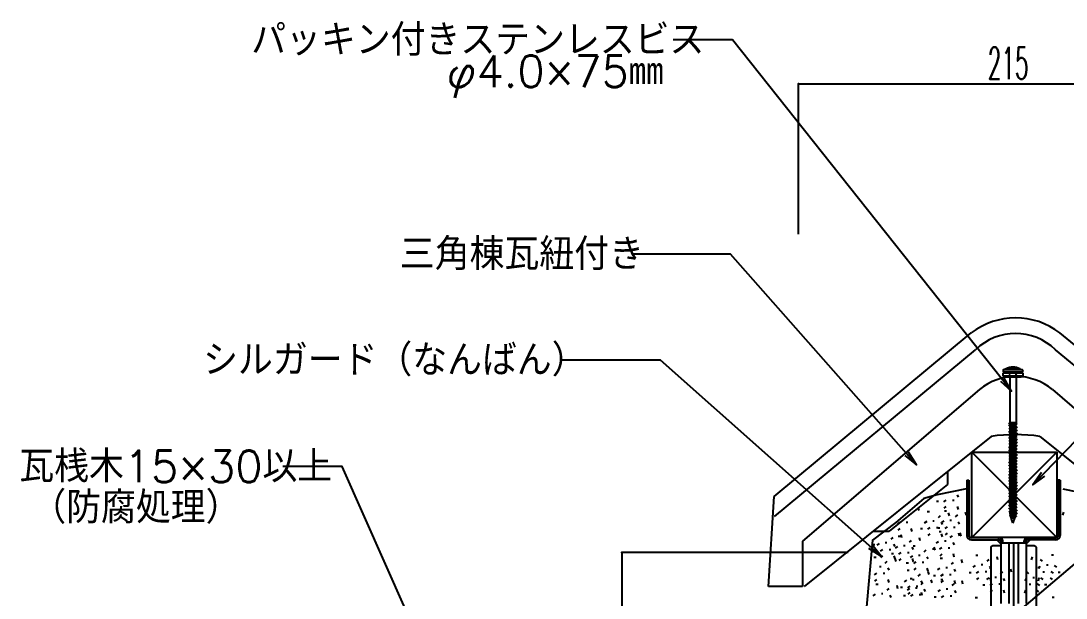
# Model space of a CAD drawing. Extents: x -1727 to 4652, y -2364 to 3340.
# Drawn here: x 1748 to 2275, y 545 to 836 of the extents above; entities that cross this region are included whole.
import ezdxf

# ---------------------------------------------------------------- set-up
doc = ezdxf.new("R2010")
doc.units = 0
doc.header["$LTSCALE"] = 5
doc.linetypes.add('DASHED', pattern=[7, 6, -1])
for name, color, linetype in [('0-1', 7, 'CONTINUOUS'), ('0-2', 7, 'CONTINUOUS'), ('0-3', 7, 'CONTINUOUS')]:
    doc.layers.add(name, color=color, linetype=linetype)
doc.styles.get("Standard").update_dxf_attribs({"font": 'txt.shx', "bigfont": 'extfont.shx'})

msp = doc.modelspace()

# ---------------------------------------------------------------- linework, layer by layer
at = {"layer": '0-1', "color": 4, "linetype": 'CONTINUOUS'}
for p, q in [((2245.0837, 660.2663), (2243.9117, 659.8359)), ((2253.0839, 659.8675), (2244.0839, 659.8659)), ((2252.0836, 660.2675), (2245.0837, 660.2663)), ((2252.0836, 660.2675), (2253.2558, 659.8375)), ((2243.5839, 659.366), (2243.5839, 659.1659)), ((2244.6589, 658.666), (2243.6591, 658.166)), ((2253.509, 658.1678), (2243.6591, 658.166)), ((2243.6593, 656.666), (2243.6591, 658.166)), ((2253.5092, 656.6678), (2243.6593, 656.666)), ((2243.6593, 656.666), (2244.6593, 656.1661)), ((2253.0841, 658.6675), (2244.0841, 658.6659)), ((2252.5094, 656.1675), (2244.6593, 656.1661)), ((2246.732, 657.9764), (2246.4331, 658.6663)), ((2246.9841, 657.3965), (2246.8593, 657.6866)), ((2246.9842, 656.9864), (2246.9841, 657.3965)), ((2246.9843, 656.1665), (2246.9842, 656.8265)), ((2246.9843, 656.1665), (2246.9884, 633.1664)), ((2250.1842, 657.3971), (2250.3542, 657.7871)), ((2250.1843, 657.1571), (2250.1842, 657.3971)), ((2250.1844, 656.1671), (2250.1843, 656.8472)), ((2250.1844, 656.1671), (2250.1886, 632.717)), ((2250.449, 658.007), (2250.7351, 658.6671)), ((2252.509, 658.6674), (2253.509, 658.1678)), ((2253.5092, 656.6678), (2252.5094, 656.1675)), ((2253.509, 658.1678), (2253.5092, 656.6678)), ((2253.5838, 659.3678), (2253.5838, 659.1677)), ((2246.6386, 632.8364), (2247.0535, 633.0866)), ((2246.6387, 632.7464), (2246.6386, 632.8364)), ((2246.6387, 632.7464), (2247.6565, 632.9967)), ((2247.1265, 632.4566), (2246.6387, 632.7464)), ((2246.6389, 631.5266), (2250.5387, 632.3072)), ((2246.6389, 631.6265), (2247.1266, 631.9064)), ((2246.6389, 631.5266), (2246.6389, 631.6265)), ((2246.6389, 631.5266), (2247.1267, 631.2464)), ((2246.6391, 630.0764), (2247.1269, 630.3566)), ((2246.6392, 629.9765), (2246.6391, 630.0764)), ((2246.6392, 629.9765), (2250.539, 630.7571)), ((2246.6392, 629.9765), (2247.127, 629.6966)), ((2246.6394, 628.4264), (2250.5393, 629.207)), ((2246.6394, 628.5266), (2247.1272, 628.8065)), ((2246.6394, 628.4264), (2246.6394, 628.5266)), ((2246.6394, 628.4264), (2247.1273, 628.1465)), ((2246.9884, 633.1664), (2247.0535, 633.0866)), ((2247.4216, 632.9967), (2247.0535, 633.0866)), ((2247.1265, 632.4566), (2248.1464, 632.9968)), ((2247.1266, 631.9064), (2247.1265, 632.7965)), ((2250.0515, 632.687), (2247.1266, 631.9064)), ((2247.1267, 631.2464), (2250.0516, 632.027)), ((2247.1269, 630.3566), (2247.1267, 631.2464)), ((2250.0517, 631.1372), (2247.1269, 630.3566)), ((2247.127, 629.6966), (2250.0519, 630.4772)), ((2247.1272, 628.8065), (2247.127, 629.6966)), ((2250.052, 629.5871), (2247.1272, 628.8065)), ((2247.1273, 628.1465), (2250.0521, 628.9271)), ((2247.1274, 627.2564), (2247.1273, 628.1465)), ((2250.0523, 628.037), (2247.1274, 627.2564)), ((2250.1885, 632.9972), (2247.4216, 632.9967)), ((2250.0515, 632.687), (2250.5387, 632.4071)), ((2250.5387, 632.3072), (2250.0516, 632.027)), ((2250.0517, 631.1372), (2250.0516, 632.027)), ((2250.0517, 631.1372), (2250.539, 630.857)), ((2250.539, 630.7571), (2250.0519, 630.4772)), ((2250.052, 629.5871), (2250.0519, 630.4772)), ((2250.052, 629.5871), (2250.5393, 629.3072)), ((2250.5393, 629.207), (2250.0521, 628.9271)), ((2250.0523, 628.037), (2250.0521, 628.9271)), ((2250.0523, 628.037), (2250.5395, 627.7571)), ((2250.5387, 632.4071), (2250.5387, 632.3072)), ((2250.539, 630.857), (2250.539, 630.7571)), ((2250.5393, 629.3072), (2250.5393, 629.207)), ((2246.6397, 626.8766), (2250.5396, 627.6572)), ((2246.6397, 626.9765), (2247.1274, 627.2564)), ((2246.6397, 626.8766), (2246.6397, 626.9765)), ((2246.6397, 626.8766), (2247.1276, 626.5964)), ((2246.64, 625.3265), (2250.5398, 626.1071)), ((2246.64, 625.4264), (2247.1277, 625.7066)), ((2246.64, 625.3265), (2246.64, 625.4264)), ((2246.64, 625.3265), (2247.1278, 625.0466)), ((2246.6402, 623.7764), (2250.5401, 624.557)), ((2246.6402, 623.8766), (2247.128, 624.1565)), ((2246.6402, 623.7764), (2246.6402, 623.8766)), ((2246.6402, 623.7764), (2247.1281, 623.4965)), ((2246.6405, 622.2266), (2250.5404, 623.0072)), ((2247.1276, 626.5964), (2250.0524, 627.377)), ((2247.1277, 625.7066), (2247.1276, 626.5964)), ((2250.0526, 626.4872), (2247.1277, 625.7066)), ((2247.1278, 625.0466), (2250.0527, 625.8272)), ((2247.128, 624.1565), (2247.1278, 625.0466)), ((2250.0528, 624.9371), (2247.128, 624.1565)), ((2247.1281, 623.4965), (2250.053, 624.2771)), ((2247.1283, 622.6064), (2247.1281, 623.4965)), ((2250.0531, 623.387), (2247.1283, 622.6064)), ((2250.5396, 627.6572), (2250.0524, 627.377)), ((2250.0526, 626.4872), (2250.0524, 627.377)), ((2250.0526, 626.4872), (2250.5398, 626.207)), ((2250.5398, 626.1071), (2250.0527, 625.8272)), ((2250.0528, 624.9371), (2250.0527, 625.8272)), ((2250.0528, 624.9371), (2250.5401, 624.6572)), ((2250.5401, 624.557), (2250.053, 624.2771)), ((2250.0531, 623.387), (2250.053, 624.2771)), ((2250.0531, 623.387), (2250.5404, 623.0972)), ((2250.5404, 623.0072), (2250.0532, 622.727)), ((2250.5395, 627.7571), (2250.5396, 627.6572)), ((2250.5398, 626.207), (2250.5398, 626.1071)), ((2250.5401, 624.6572), (2250.5401, 624.557)), ((2250.5404, 623.0972), (2250.5404, 623.0072)), ((2246.6405, 622.3265), (2247.1283, 622.6064)), ((2246.6405, 622.2266), (2246.6405, 622.3265)), ((2246.6405, 622.2266), (2247.1284, 621.9464)), ((2246.6408, 620.6765), (2250.5407, 621.4571)), ((2246.6408, 620.7764), (2247.1285, 621.0566)), ((2246.6408, 620.6765), (2246.6408, 620.7764)), ((2246.6408, 620.6765), (2247.1286, 620.3966)), ((2246.6411, 619.1264), (2250.5409, 619.907)), ((2246.6411, 619.2266), (2247.1288, 619.5065)), ((2246.6411, 619.1264), (2246.6411, 619.2266)), ((2246.6411, 619.1264), (2247.1289, 618.8465)), ((2246.6413, 617.5766), (2250.5412, 618.3572)), ((2246.6413, 617.6765), (2247.1291, 617.9564)), ((2246.6413, 617.5766), (2246.6413, 617.6765)), ((2246.6413, 617.5766), (2247.1292, 617.2964)), ((2247.1284, 621.9464), (2250.0532, 622.727)), ((2247.1285, 621.0566), (2247.1284, 621.9464)), ((2250.0534, 621.8372), (2247.1285, 621.0566)), ((2247.1286, 620.3966), (2250.0535, 621.1772)), ((2247.1288, 619.5065), (2247.1286, 620.3966)), ((2250.0537, 620.2871), (2247.1288, 619.5065)), ((2247.1289, 618.8465), (2250.0538, 619.6271)), ((2247.1291, 617.9564), (2247.1289, 618.8465)), ((2250.0539, 618.737), (2247.1291, 617.9564)), ((2247.1292, 617.2964), (2250.0541, 618.077)), ((2250.0534, 621.8372), (2250.0532, 622.727)), ((2250.0534, 621.8372), (2250.5406, 621.5471)), ((2250.5407, 621.4571), (2250.0535, 621.1772)), ((2250.0537, 620.2871), (2250.0535, 621.1772)), ((2250.0537, 620.2871), (2250.5409, 619.997)), ((2250.5409, 619.907), (2250.0538, 619.6271)), ((2250.0539, 618.737), (2250.0538, 619.6271)), ((2250.0539, 618.737), (2250.5412, 618.4472)), ((2250.5412, 618.3572), (2250.0541, 618.077)), ((2250.0542, 617.1872), (2250.0541, 618.077)), ((2250.5406, 621.5471), (2250.5407, 621.4571)), ((2250.5409, 619.997), (2250.5409, 619.907)), ((2250.5412, 618.4472), (2250.5412, 618.3572)), ((2246.6416, 616.0265), (2250.5415, 616.8071)), ((2246.6416, 616.1264), (2247.1293, 616.4066)), ((2246.6416, 616.0265), (2246.6416, 616.1264)), ((2246.6416, 616.0265), (2247.1295, 615.7466)), ((2246.6419, 614.4764), (2250.5418, 615.257)), ((2246.6419, 614.5766), (2247.1296, 614.8565)), ((2246.6419, 614.4764), (2246.6419, 614.5766)), ((2246.6419, 614.4764), (2247.1297, 614.1965)), ((2246.6421, 613.0265), (2247.1299, 613.3064)), ((2246.6422, 612.9266), (2246.6421, 613.0265)), ((2246.6422, 612.9266), (2250.542, 613.7072)), ((2246.6422, 612.9266), (2247.13, 612.6464)), ((2247.1293, 616.4066), (2247.1292, 617.2964)), ((2250.0542, 617.1872), (2247.1293, 616.4066)), ((2247.1295, 615.7466), (2250.0543, 616.5272)), ((2247.1296, 614.8565), (2247.1295, 615.7466)), ((2250.0545, 615.6371), (2247.1296, 614.8565)), ((2247.1297, 614.1965), (2250.0546, 614.9672)), ((2247.1299, 613.3064), (2247.1297, 614.1965)), ((2250.0548, 614.0771), (2247.1299, 613.3064)), ((2247.13, 612.6464), (2250.0549, 613.4171)), ((2247.1302, 611.7566), (2247.13, 612.6464)), ((2250.055, 612.527), (2247.1302, 611.7566)), ((2250.0542, 617.1872), (2250.5415, 616.8971)), ((2250.5415, 616.8071), (2250.0543, 616.5272)), ((2250.0545, 615.6371), (2250.0543, 616.5272)), ((2250.0545, 615.6371), (2250.5417, 615.347)), ((2250.5418, 615.257), (2250.0546, 614.9672)), ((2250.0548, 614.0771), (2250.0546, 614.9672)), ((2250.0548, 614.0771), (2250.542, 613.7972)), ((2250.542, 613.7072), (2250.0549, 613.4171)), ((2250.055, 612.527), (2250.0549, 613.4171)), ((2250.055, 612.527), (2250.5423, 612.2471)), ((2250.5415, 616.8971), (2250.5415, 616.8071)), ((2250.5417, 615.347), (2250.5418, 615.257)), ((2250.542, 613.7972), (2250.542, 613.7072)), ((2250.5423, 612.2471), (2250.5423, 612.1571)), ((2246.6424, 611.3765), (2250.5423, 612.1571)), ((2246.6424, 611.4764), (2247.1302, 611.7566)), ((2246.6424, 611.3765), (2246.6424, 611.4764)), ((2246.6424, 611.3765), (2247.1303, 611.0966)), ((2246.6427, 609.8264), (2250.5426, 610.607)), ((2246.6427, 609.9266), (2247.1304, 610.2065)), ((2246.6427, 609.8264), (2246.6427, 609.9266)), ((2246.6427, 609.8264), (2247.1306, 609.5465)), ((2246.643, 608.2766), (2250.5428, 609.0572)), ((2246.643, 608.3765), (2247.1307, 608.6564)), ((2246.643, 608.2766), (2246.643, 608.3765)), ((2246.643, 608.2766), (2247.1308, 607.9964)), ((2250.5431, 607.5971), (2246.6432, 606.8264)), ((2246.6432, 606.8264), (2247.131, 607.1066)), ((2247.1303, 611.0966), (2250.0551, 611.867)), ((2247.1304, 610.2065), (2247.1303, 611.0966)), ((2250.0553, 610.9772), (2247.1304, 610.2065)), ((2247.1306, 609.5465), (2250.0554, 610.3172)), ((2247.1307, 608.6564), (2247.1306, 609.5465)), ((2250.0556, 609.4271), (2247.1307, 608.6564)), ((2247.1308, 607.9964), (2250.0557, 608.7671)), ((2247.131, 607.1066), (2247.1308, 607.9964)), ((2250.0559, 607.877), (2247.131, 607.1066)), ((2247.1311, 606.4466), (2250.056, 607.217)), ((2250.5423, 612.1571), (2250.0551, 611.867)), ((2250.0553, 610.9772), (2250.0551, 611.867)), ((2250.0553, 610.9772), (2250.5426, 610.697)), ((2250.5426, 610.607), (2250.0554, 610.3172)), ((2250.0556, 609.4271), (2250.0554, 610.3172)), ((2250.0556, 609.4271), (2250.5428, 609.1472)), ((2250.5428, 609.0572), (2250.0557, 608.7671)), ((2250.0559, 607.877), (2250.0557, 608.7671)), ((2250.0559, 607.877), (2250.5431, 607.5971)), ((2250.5431, 607.5071), (2250.056, 607.217)), ((2250.0561, 606.3272), (2250.056, 607.217)), ((2250.5426, 610.697), (2250.5426, 610.607)), ((2250.5428, 609.1472), (2250.5428, 609.0572)), ((2250.5431, 607.5971), (2250.5431, 607.5071)), ((2246.6433, 606.7265), (2246.6432, 606.8264)), ((2246.6433, 606.7265), (2247.1311, 606.4466)), ((2250.5434, 606.047), (2246.6435, 605.2766)), ((2246.6435, 605.2766), (2247.1313, 605.5565)), ((2246.6435, 605.1764), (2246.6435, 605.2766)), ((2246.6435, 605.1764), (2247.1314, 604.8965)), ((2246.6438, 603.6266), (2250.5437, 604.397)), ((2246.6438, 603.7265), (2247.1315, 604.0064)), ((2246.6438, 603.6266), (2246.6438, 603.7265)), ((2246.6438, 603.6266), (2247.1317, 603.3464)), ((2246.6441, 602.0765), (2250.5439, 602.8472)), ((2246.6441, 602.1764), (2247.1318, 602.4566)), ((2246.6441, 602.0765), (2246.6441, 602.1764)), ((2246.6441, 602.0765), (2247.1319, 601.7966)), ((2247.1313, 605.5565), (2247.1311, 606.4466)), ((2250.0561, 606.3272), (2247.1313, 605.5565)), ((2247.1314, 604.8965), (2250.0562, 605.6672)), ((2247.1315, 604.0064), (2247.1314, 604.8965)), ((2250.0564, 604.7771), (2247.1315, 604.0064)), ((2247.1317, 603.3464), (2250.0565, 604.1171)), ((2247.1318, 602.4566), (2247.1317, 603.3464)), ((2250.0567, 603.227), (2247.1318, 602.4566)), ((2247.1319, 601.7966), (2250.0568, 602.567)), ((2247.1321, 600.9065), (2247.1319, 601.7966)), ((2250.0569, 601.6772), (2247.1321, 600.9065)), ((2250.0561, 606.3272), (2250.5434, 606.047)), ((2250.5434, 605.9471), (2250.0562, 605.6672)), ((2250.0564, 604.7771), (2250.0562, 605.6672)), ((2250.0564, 604.7771), (2250.5437, 604.4972)), ((2250.5437, 604.397), (2250.0565, 604.1171)), ((2250.0567, 603.227), (2250.0565, 604.1171)), ((2250.0567, 603.227), (2250.5439, 602.9471)), ((2250.5439, 602.8472), (2250.0568, 602.567)), ((2250.0569, 601.6772), (2250.0568, 602.567)), ((2250.0569, 601.6772), (2250.5442, 601.397)), ((2250.5434, 606.047), (2250.5434, 605.9471)), ((2250.5437, 604.4972), (2250.5437, 604.397)), ((2250.5439, 602.9471), (2250.5439, 602.8472)), ((2250.5442, 601.397), (2246.6443, 600.6266)), ((2246.6443, 600.6266), (2247.1321, 600.9065)), ((2246.6444, 600.5264), (2246.6443, 600.6266)), ((2246.6444, 600.5264), (2247.1322, 600.2465)), ((2250.5445, 599.8472), (2246.6446, 599.0765)), ((2246.6446, 599.0765), (2247.1324, 599.3564)), ((2246.6446, 598.9766), (2246.6446, 599.0765)), ((2246.6446, 598.9766), (2247.1325, 598.6964)), ((2250.5447, 598.2971), (2246.6449, 597.5264)), ((2246.6449, 597.5264), (2247.1326, 597.8066)), ((2246.6449, 597.4265), (2246.6449, 597.5264)), ((2246.6449, 597.4265), (2247.1327, 597.1466)), ((2250.545, 596.747), (2246.6452, 595.9766)), ((2247.1322, 600.2465), (2250.0571, 601.0172)), ((2247.1324, 599.3564), (2247.1322, 600.2465)), ((2250.0572, 600.1271), (2247.1324, 599.3564)), ((2247.1325, 598.6964), (2250.0573, 599.4671)), ((2247.1326, 597.8066), (2247.1325, 598.6964)), ((2250.0575, 598.577), (2247.1326, 597.8066)), ((2247.1327, 597.1466), (2250.0576, 597.917)), ((2247.1329, 596.2565), (2247.1327, 597.1466)), ((2250.0578, 597.0272), (2247.1329, 596.2565)), ((2247.133, 595.5965), (2250.0579, 596.3672)), ((2250.5442, 601.2971), (2250.0571, 601.0172)), ((2250.0572, 600.1271), (2250.0571, 601.0172)), ((2250.0572, 600.1271), (2250.5445, 599.8472)), ((2250.5445, 599.747), (2250.0573, 599.4671)), ((2250.0575, 598.577), (2250.0573, 599.4671)), ((2250.0575, 598.577), (2250.5447, 598.2971)), ((2250.5448, 598.1972), (2250.0576, 597.917)), ((2250.0578, 597.0272), (2250.0576, 597.917)), ((2250.0578, 597.0272), (2250.545, 596.747)), ((2250.545, 596.6471), (2250.0579, 596.3672)), ((2250.058, 595.4771), (2250.0579, 596.3672)), ((2250.5442, 601.397), (2250.5442, 601.2971)), ((2250.5445, 599.8472), (2250.5445, 599.747)), ((2250.5447, 598.2971), (2250.5448, 598.1972)), ((2250.545, 596.747), (2250.545, 596.6471)), ((2246.6452, 595.9766), (2247.1329, 596.2565)), ((2246.6452, 595.8764), (2246.6452, 595.9766)), ((2246.6452, 595.8764), (2247.133, 595.5965)), ((2246.6454, 594.3266), (2250.5453, 595.097)), ((2246.6454, 594.4265), (2247.1332, 594.7064)), ((2246.6454, 594.3266), (2246.6454, 594.4265)), ((2246.6454, 594.3266), (2247.1333, 594.0464)), ((2246.6457, 592.7765), (2250.5456, 593.5472)), ((2246.6457, 592.8764), (2247.1335, 593.1566)), ((2246.6457, 592.7765), (2246.6457, 592.8764)), ((2246.6457, 592.7765), (2247.1336, 592.4966)), ((2250.5459, 591.9971), (2246.646, 591.2264)), ((2246.646, 591.3266), (2247.1367, 591.6065)), ((2246.646, 591.2264), (2246.646, 591.3266)), ((2246.646, 591.2264), (2247.135, 590.9465)), ((2247.1332, 594.7064), (2247.133, 595.5965)), ((2250.058, 595.4771), (2247.1332, 594.7064)), ((2247.1333, 594.0464), (2250.0582, 594.8171)), ((2247.1335, 593.1566), (2247.1333, 594.0464)), ((2250.0583, 593.927), (2247.1335, 593.1566)), ((2247.1336, 592.4966), (2250.0584, 593.267)), ((2247.1337, 591.6065), (2247.1336, 592.4966)), ((2250.0586, 592.3772), (2247.1337, 591.6065)), ((2247.1338, 590.9465), (2250.0587, 591.7172)), ((2250.5459, 591.9971), (2250.0548, 591.7172)), ((2250.5458, 592.097), (2250.0577, 592.3772)), ((2250.058, 595.4771), (2250.5453, 595.1972)), ((2250.5453, 595.097), (2250.0582, 594.8171)), ((2250.0583, 593.927), (2250.0582, 594.8171)), ((2250.0583, 593.927), (2250.5456, 593.6471)), ((2250.5456, 593.5472), (2250.0584, 593.267)), ((2250.0586, 592.3772), (2250.0584, 593.267)), ((2250.0589, 590.8271), (2250.0587, 591.7172)), ((2250.5453, 595.1972), (2250.5453, 595.097)), ((2250.5456, 593.6471), (2250.5456, 593.5472)), ((2250.5458, 592.097), (2250.5459, 591.9971)), ((2246.6462, 589.7666), (2247.137, 590.0564)), ((2246.6463, 589.6766), (2246.6462, 589.7666)), ((2250.5461, 590.447), (2246.6463, 589.6766)), ((2246.6463, 589.6766), (2247.1353, 589.3964)), ((2246.6465, 588.1265), (2250.5464, 588.8972)), ((2246.6465, 588.2165), (2247.1373, 588.5066)), ((2246.6465, 588.1265), (2246.6465, 588.2165)), ((2246.6465, 588.1265), (2247.1356, 587.8466)), ((2246.7728, 586.6064), (2247.2607, 586.3266)), ((2250.5467, 587.3471), (2246.7836, 586.5965)), ((2247.1345, 586.9565), (2246.7836, 586.6964)), ((2246.7836, 586.5965), (2246.7836, 586.6964)), ((2247.1338, 590.9465), (2247.134, 590.0564)), ((2250.0589, 590.8271), (2247.134, 590.0564)), ((2247.1341, 589.3964), (2250.059, 590.1671)), ((2247.1341, 589.3964), (2247.1343, 588.5066)), ((2247.1343, 588.5066), (2250.0591, 589.277)), ((2247.1344, 587.8466), (2250.0593, 588.617)), ((2247.1345, 586.9565), (2247.1344, 587.8466)), ((2250.0594, 587.7272), (2247.1345, 586.9565)), ((2247.2598, 586.3266), (2250.0595, 587.0672)), ((2247.6109, 585.3567), (2247.2598, 586.3266)), ((2250.229, 585.7871), (2247.4781, 585.0867)), ((2249.8617, 586.1269), (2247.6109, 585.3567)), ((2250.229, 585.7871), (2249.5369, 585.3871)), ((2249.9987, 586.507), (2249.8617, 586.1269)), ((2250.2718, 585.8972), (2249.8617, 586.1269)), ((2250.5461, 590.447), (2250.0551, 590.1671)), ((2250.5464, 588.8972), (2250.0554, 588.617)), ((2250.5467, 587.3471), (2250.0556, 587.0672)), ((2250.5461, 590.5472), (2250.058, 590.8271)), ((2250.5464, 588.9971), (2250.0582, 589.277)), ((2250.5467, 587.447), (2250.0585, 587.7272)), ((2250.0591, 589.277), (2250.059, 590.1671)), ((2250.0594, 587.7272), (2250.0593, 588.617)), ((2250.0595, 587.0672), (2250.0596, 586.847)), ((2250.2718, 585.8972), (2250.229, 585.7871)), ((2250.5461, 590.5472), (2250.5461, 590.447)), ((2250.5464, 588.9971), (2250.5464, 588.8972)), ((2250.5467, 587.447), (2250.5467, 587.3471)), ((2247.6109, 585.3567), (2247.44, 585.1767)), ((2247.4781, 585.0867), (2247.44, 585.1767)), ((2247.8931, 584.5867), (2247.4781, 585.0867)), ((2249.5369, 585.3871), (2247.8931, 584.5867)), ((2248.5975, 582.6569), (2247.8931, 584.5867)), ((2249.6089, 585.4369), (2248.5975, 582.6569)), ((2248.5975, 582.6569), (2248.9724, 583.167)), ((2248.9724, 583.167), (2248.9034, 583.497))]:
    msp.add_line(p, q, dxfattribs=at)
at = {"layer": '0-1', "color": 7, "linetype": 'CONTINUOUS'}
for p, q in [((2227.7685, 618.2597), (2270.7685, 575.2597)), ((2270.7685, 618.2597), (2227.7685, 575.2597)), ((2220.3569, 596.6479), (2220.957, 595.5224)), ((2210.0141, 593.4854), (2211.0645, 593.4853)), ((2214.7719, 593.9998), (2213.5713, 593.1745)), ((2218.8692, 593.7869), (2218.0439, 593.787)), ((2201.2168, 588.7848), (2200.7667, 590.3605)), ((2205.3363, 588.3873), (2206.3868, 588.3872)), ((2210.9637, 585.36), (2212.0142, 586.2603)), ((2213.8912, 589.9317), (2214.9417, 590.832)), ((2214.013, 588.6865), (2215.0635, 588.6864)), ((2216.4757, 586.0921), (2216.0257, 587.6678)), ((2219.6404, 585.6592), (2220.6909, 586.5595)), ((2221.0528, 589.2803), (2220.6027, 590.856)), ((2225.1524, 586.3913), (2224.7024, 587.967)), ((2273.8159, 586.3913), (2274.2659, 587.967)), ((2191.4346, 582.9295), (2190.2341, 582.1043)), ((2195.532, 582.7167), (2194.7066, 582.7167)), ((2205.0344, 583.2738), (2203.8338, 582.4486)), ((2208.8957, 583.5244), (2208.0703, 583.5245)), ((2212.2786, 582.8849), (2212.8787, 581.7594)), ((2213.711, 583.573), (2212.5105, 582.7478)), ((2215.3703, 580.5359), (2214.1697, 579.7107)), ((2217.5723, 583.8236), (2216.747, 583.8237)), ((2220.9553, 583.1841), (2221.5554, 582.0586)), ((2190.5539, 578.8615), (2191.6044, 579.7618)), ((2190.6757, 575.8211), (2191.7262, 575.821)), ((2192.5401, 575.0218), (2192.09, 576.5975)), ((2197.7155, 578.21), (2197.2655, 579.7857)), ((2201.9358, 579.7224), (2202.9862, 579.7223)), ((2206.6936, 580.2367), (2205.493, 579.4115)), ((2205.8129, 576.1687), (2206.8634, 577.069)), ((2210.7909, 580.0239), (2209.9656, 580.024)), ((2210.6124, 580.0216), (2211.6629, 580.0215)), ((2211.3202, 578.2147), (2212.3707, 578.2146)), ((2212.9745, 575.5173), (2212.5244, 577.093)), ((2214.4896, 576.4679), (2215.5401, 577.3682)), ((2216.9476, 575.1874), (2217.9981, 576.0877)), ((2219.4676, 580.3231), (2218.6423, 580.3232)), ((2221.6512, 575.8164), (2221.2011, 577.3922)), ((2222.4597, 575.9194), (2222.0096, 577.4951)), ((2178.9044, 571.4538), (2177.2537, 571.454)), ((2181.0987, 572.2036), (2179.8981, 571.3783)), ((2184.96, 572.4542), (2184.1347, 572.4542)), ((2187.028, 574.2898), (2188.0786, 575.1901)), ((2188.3429, 571.8147), (2188.9431, 570.6891)), ((2190.3738, 570.7076), (2189.1732, 569.8823)), ((2194.2351, 570.9582), (2193.4097, 570.9582)), ((2196.3031, 572.7938), (2197.3536, 573.6941)), ((2197.618, 570.3187), (2198.2181, 569.1932)), ((2198.1556, 571.034), (2199.2061, 571.0339)), ((2201.8151, 573.5258), (2201.3651, 575.1015)), ((2209.295, 568.7387), (2208.845, 570.3144)), ((2211.0183, 573.1011), (2209.8177, 572.2759)), ((2212.6775, 570.0641), (2211.477, 569.2389)), ((2214.8796, 573.3517), (2214.0542, 573.3518)), ((2218.2625, 572.7122), (2218.8626, 571.5867)), ((2178.0001, 568.6521), (2179.0506, 568.652)), ((2178.4087, 565.3492), (2179.4592, 565.3491)), ((2182.758, 569.1665), (2181.5574, 568.3413)), ((2181.8772, 565.0985), (2182.9277, 565.9988)), ((2186.8553, 568.9537), (2186.0299, 568.9537)), ((2187.2752, 567.1561), (2188.3256, 567.156)), ((2189.0388, 564.447), (2188.5888, 566.0227)), ((2192.033, 567.6705), (2190.8325, 566.8453)), ((2196.1304, 567.4577), (2195.305, 567.4578)), ((2197.8537, 565.9204), (2196.6531, 565.0952)), ((2201.715, 566.171), (2200.8896, 566.1711)), ((2203.783, 568.0067), (2204.8335, 568.907)), ((2205.0979, 565.5315), (2205.698, 564.406)), ((2207.9197, 569.5497), (2208.9701, 569.5496)), ((2211.7968, 565.9961), (2212.8473, 566.8964)), ((2211.9186, 564.7508), (2212.9691, 564.7508)), ((2216.7749, 569.8512), (2215.9495, 569.8513)), ((2218.9584, 565.3446), (2218.5084, 566.9203)), ((2229.8704, 566.2468), (2230.9208, 566.2467)), ((2241.0098, 563.9516), (2240.5597, 565.5273)), ((2257.9585, 563.9516), (2258.4085, 565.5273)), ((2269.0979, 566.2468), (2268.0475, 566.2467)), ((2181.9681, 560.4863), (2181.1427, 560.4864)), ((2184.0361, 562.322), (2185.0866, 563.2222)), ((2185.351, 559.8468), (2185.9511, 558.7213)), ((2189.5481, 563.054), (2189.0981, 564.6297)), ((2191.1523, 563.6025), (2192.2028, 564.5028)), ((2194.7551, 562.369), (2195.8055, 562.3689)), ((2198.3139, 562.951), (2197.8638, 564.5267)), ((2199.5129, 562.8834), (2198.3123, 562.0582)), ((2198.6322, 558.8154), (2199.6827, 559.7157)), ((2203.6102, 562.6705), (2202.7849, 562.6706)), ((2205.7938, 558.1639), (2205.3437, 559.7396)), ((2211.6167, 559.6373), (2210.4161, 558.8121)), ((2215.478, 559.8879), (2214.6526, 559.888)), ((2217.546, 561.7236), (2218.5965, 562.6238)), ((2223.058, 562.4556), (2222.608, 564.0313)), ((2229.5684, 561.1333), (2228.3678, 560.3081)), ((2233.4297, 561.3839), (2232.6044, 561.384)), ((2235.4978, 563.2195), (2236.5483, 564.1198)), ((2236.7519, 559.9637), (2237.8023, 559.9636)), ((2236.8126, 560.7444), (2237.4128, 559.6189)), ((2262.2164, 559.9637), (2261.166, 559.9636)), ((2262.1557, 560.7444), (2261.5555, 559.6189)), ((2263.4705, 563.2195), (2262.42, 564.1198)), ((2265.5386, 561.3839), (2266.3639, 561.384)), ((2269.3999, 561.1333), (2270.6005, 560.3081)), ((2179.766, 557.1987), (2178.5654, 556.3734)), ((2183.8633, 556.9858), (2183.038, 556.9859)), ((2195.1637, 558.7669), (2196.2141, 558.7668)), ((2196.6597, 554.5782), (2197.7101, 554.5781)), ((2200.791, 555.7397), (2201.8416, 556.6399)), ((2206.3031, 556.4717), (2205.853, 558.0474)), ((2208.5181, 556.0859), (2209.5685, 556.0858)), ((2213.2759, 556.6003), (2212.0754, 555.775)), ((2217.3733, 556.3874), (2216.5479, 556.3875)), ((2218.8609, 559.2484), (2219.461, 558.1229)), ((2226.4698, 557.5819), (2227.5203, 557.5818)), ((2231.2277, 558.0963), (2230.0271, 557.271)), ((2230.3469, 554.0282), (2231.3974, 554.9285)), ((2235.325, 557.8834), (2234.4997, 557.8835)), ((2236.4499, 554.8502), (2235.2493, 554.025)), ((2237.5085, 553.3768), (2237.0585, 554.9525)), ((2240.3112, 555.1008), (2239.4859, 555.1009)), ((2242.3793, 556.9364), (2243.4298, 557.8367)), ((2243.6941, 554.4613), (2244.2943, 553.3358)), ((2247.8913, 557.6685), (2247.4413, 559.2442)), ((2255.2742, 554.4613), (2254.674, 553.3358)), ((2256.589, 556.9364), (2255.5385, 557.8367)), ((2258.6571, 555.1008), (2259.4824, 555.1009)), ((2261.4598, 553.3768), (2261.9098, 554.9525)), ((2262.5184, 554.8502), (2263.719, 554.025)), ((2263.6433, 557.8834), (2264.4686, 557.8835)), ((2268.6214, 554.0282), (2267.5708, 554.9285)), ((2267.7406, 558.0963), (2268.9412, 557.271)), ((2272.4985, 557.5819), (2271.448, 557.5818)), ((2178.8853, 553.1307), (2179.9358, 554.0309)), ((2179.4079, 551.6476), (2180.4583, 551.6475)), ((2185.0352, 548.6203), (2186.0858, 549.5206)), ((2186.0469, 552.4792), (2185.5968, 554.0549)), ((2190.5473, 549.3524), (2190.0972, 550.9281)), ((2191.7631, 550.102), (2192.8136, 550.1019)), ((2194.8617, 553.6534), (2193.6611, 552.8282)), ((2196.3577, 549.4647), (2195.1571, 548.6394)), ((2196.521, 550.6164), (2195.3204, 549.7911)), ((2198.723, 553.904), (2197.8977, 553.9041)), ((2200.219, 549.7153), (2199.3936, 549.7153)), ((2200.6183, 550.4035), (2199.7929, 550.4036)), ((2202.1059, 553.2645), (2202.7061, 552.139)), ((2202.287, 551.5509), (2203.3375, 552.4512)), ((2203.6019, 549.0758), (2204.202, 547.9503)), ((2207.7991, 552.2829), (2207.349, 553.8586)), ((2211.9159, 548.8663), (2210.7153, 548.041)), ((2212.2178, 553.9798), (2213.2683, 553.9797)), ((2212.3952, 552.5323), (2213.4457, 553.4326)), ((2215.7772, 549.1169), (2214.9518, 549.117)), ((2217.8452, 550.9525), (2218.8957, 551.8528)), ((2219.5568, 551.8808), (2219.1067, 553.4565)), ((2223.3572, 551.6846), (2222.9072, 553.2603)), ((2233.3513, 551.2988), (2234.4018, 551.2987)), ((2238.1092, 551.8131), (2236.9086, 550.9879)), ((2242.2065, 551.6003), (2241.3812, 551.6004)), ((2256.7618, 551.6003), (2257.5871, 551.6004)), ((2260.8591, 551.8131), (2262.0597, 550.9879)), ((2265.617, 551.2988), (2264.5665, 551.2987)), ((2179.1059, 546.5341), (2177.9053, 545.7089)), ((2182.9672, 546.7847), (2182.1419, 546.7848)), ((2186.3501, 546.1452), (2186.9503, 545.0197)), ((2193.2591, 545.9132), (2194.3095, 545.9131)), ((2195.6402, 546.5484), (2196.6907, 547.4486)), ((2198.0169, 546.4276), (2196.8164, 545.6024)), ((2202.1143, 546.2148), (2201.2889, 546.2149)), ((2202.8018, 545.8969), (2202.3518, 547.4726)), ((2208.8173, 545.3149), (2209.8677, 545.3148)), ((2213.5751, 545.8292), (2212.3745, 545.004)), ((2217.6725, 545.6164), (2216.8471, 545.6165)), ((2219.1601, 548.4774), (2219.7602, 547.3519)), ((2229.5712, 545.0039), (2230.6216, 545.0038)), ((2237.2284, 547.7451), (2238.279, 548.6454)), ((2244.39, 547.0937), (2243.94, 548.6694)), ((2254.5783, 547.0937), (2255.0283, 548.6694)), ((2261.7399, 547.7451), (2260.6893, 548.6454)), ((2269.3971, 545.0039), (2268.3467, 545.0038))]:
    msp.add_line(p, q, dxfattribs=at)
at = {"layer": '0-1', "color": 3, "linetype": 'CONTINUOUS'}
for p, q in [((2227.7685, 618.2597), (2270.7685, 618.2597)), ((2227.7685, 575.2597), (2227.7685, 618.2597)), ((2270.7685, 618.2597), (2270.7685, 575.2597)), ((2270.7685, 575.2597), (2227.7685, 575.2597))]:
    msp.add_line(p, q, dxfattribs=at)
at = {"layer": '0-1', "color": 6, "linetype": 'CONTINUOUS'}
for p, q in [((2225.3841, 604.0473), (2226.3841, 604.0473)), ((2225.3841, 604.0473), (2225.3841, 576.2473)), ((2226.3841, 604.0473), (2226.3841, 576.2473)), ((2272.3841, 604.0473), (2271.3841, 604.0473)), ((2271.3841, 604.0473), (2271.3841, 576.2473)), ((2272.3841, 604.0473), (2272.3841, 576.2473)), ((2241.8841, 575.0473), (2227.5841, 575.0473)), ((2227.5841, 574.0473), (2241.8841, 574.0473)), ((2237.4841, 570.2473), (2238.4841, 571.2473)), ((2237.4841, 570.2473), (2237.4841, 516.2473)), ((2238.4841, 571.2473), (2242.4841, 571.2473)), ((2240.4841, 574.0473), (2242.4841, 572.0473)), ((2242.4841, 573.4473), (2242.4841, 541.834)), ((2242.4841, 572.4473), (2255.2841, 572.4473)), ((2243.4841, 572.4473), (2243.4841, 573.4473)), ((2246.4699, 572.4473), (2246.4699, 541.834)), ((2248.8841, 572.4473), (2248.8841, 517.0473)), ((2251.2984, 572.4473), (2251.2984, 541.834)), ((2254.2841, 572.4473), (2254.2841, 573.4473)), ((2257.2841, 574.0473), (2255.2841, 572.0473)), ((2255.2841, 573.4473), (2255.2841, 541.834)), ((2255.2841, 571.2473), (2259.2841, 571.2473)), ((2255.8841, 575.0473), (2270.1841, 575.0473)), ((2270.1841, 574.0473), (2255.8841, 574.0473)), ((2259.2841, 571.2473), (2260.2841, 570.2473)), ((2260.2841, 570.2473), (2260.2841, 516.2473))]:
    msp.add_line(p, q, dxfattribs=at)
at = {"layer": '0-1', "color": 6, "linetype": 'DASHED'}
for p, q in [((2226.3841, 598.7473), (2225.3841, 598.7473)), ((2271.3841, 598.7473), (2272.3841, 598.7473)), ((2226.3841, 595.3473), (2225.3841, 595.3473)), ((2271.3841, 595.3473), (2272.3841, 595.3473)), ((2226.3841, 586.2473), (2225.3841, 586.2473)), ((2271.3841, 586.2473), (2272.3841, 586.2473)), ((2226.3841, 582.8473), (2225.3841, 582.8473)), ((2271.3841, 582.8473), (2272.3841, 582.8473)), ((2241.1913, 574.7544), (2243.1913, 572.7544)), ((2256.577, 574.7544), (2254.577, 572.7544))]:
    msp.add_line(p, q, dxfattribs=at)
at = {"layer": '0-1', "color": 7, "linetype": 'CONTINUOUS'}
for points in [[(2225.1841, 599.7134), (2210.3722, 596.7578), (2203.6287, 594.8057), (2189.432, 582.7385), (2177.6161, 573.8799), (2173.0272, 521.5235), (2174.5571, 515.1488), (2212.2948, 528.663), (2216.5086, 513.4498), (2221.4967, 498.4768), (2218.1416, 496.0814), (2230.1201, 487.2972), (2240.6337, 486.4761)], [(2273.7841, 599.7134), (2288.5961, 596.7578), (2295.3396, 594.8057), (2309.5363, 582.7385), (2321.3522, 573.8799), (2327.1684, 515.0782), (2323.2313, 512.1594), (2279.0711, 527.7799), (2275.5308, 518.7186), (2275.4351, 516.344), (2280.8267, 496.0814), (2268.8482, 487.2972), (2258.3346, 486.4761)]]:
    msp.add_lwpolyline(points, dxfattribs=at)
at = {"layer": '0-1', "color": 4, "linetype": 'CONTINUOUS'}
for centre, radius, start, end in [((2244.084, 659.3661), 0.5001, 90.0101, 180.0101), ((2248.5849, 653.9069), 7.2555, 61.1686, 118.8521), ((2253.084, 659.3677), 0.5001, 0.0101, 90.0101), ((2244.084, 659.166), 0.5001, 180.0101, 270.0101), ((2253.084, 659.1676), 0.5001, 270.0101, 360.0101), ((2249.0597, 586.8468), 0.9999, 340.0101, 360.0101)]:
    msp.add_arc(centre, radius, start, end, dxfattribs=at)
at = {"layer": '0-1', "color": 6, "linetype": 'CONTINUOUS'}
for centre, radius, start, end in [((2227.5841, 576.2473), 2.2, 180, 270), ((2227.5841, 576.2473), 1.2, 180, 270), ((2270.1841, 576.2473), 2.2, 270, 360), ((2270.1841, 576.2473), 1.2, 270, 360), ((2241.8841, 573.4473), 1.6, 0, 90), ((2241.8841, 573.4473), 0.6, 0, 90), ((2255.8841, 573.4473), 1.6, 90, 180), ((2255.8841, 573.4473), 0.6, 90, 180)]:
    msp.add_arc(centre, radius, start, end, dxfattribs=at)
at = {"layer": '0-1', "color": 6, "linetype": 'DASHED'}
for centre, start, end in [((2240.4841, 574.0473), 45, 90), ((2242.4841, 572.0473), 0, 45), ((2257.2841, 574.0473), 90, 135)]:
    msp.add_arc(centre, 1, start, end, dxfattribs=at)
at = {"layer": '0-2', "color": 2, "linetype": 'CONTINUOUS'}
for p, q in [((2128.0552, 595.9612), (2227.4582, 678.4152)), ((2371.6392, 596.0462), (2272.3262, 678.4252)), ((2128.1572, 585.7262), (2229.6622, 669.9232)), ((2371.6392, 585.7262), (2270.1352, 669.9232)), ((2231.6202, 649.8232), (2142.3982, 573.4162)), ((2268.6012, 649.7842), (2357.3982, 573.4942)), ((2237.6382, 626.1732), (2143.1952, 550.4162)), ((2262.1582, 626.1732), (2357.0862, 550.0272)), ((2215.5022, 608.4162), (2215.5022, 602.0072)), ((2215.5022, 602.0072), (2186.0932, 578.4162)), ((2125.2192, 550.4162), (2128.0552, 595.9612)), ((2178.1022, 578.4162), (2186.0932, 578.4162)), ((2142.3982, 573.4162), (2142.3982, 550.4162)), ((2142.3982, 550.4162), (2125.2192, 550.4162))]:
    msp.add_line(p, q, dxfattribs=at)
for centre, radius, start, end in [((2249.8992, 648.9222), 37.06, 52.7582, 127.267), ((2249.8982, 648.8392), 29.224, 46.1742, 133.826), ((2250.0872, 627.3692), 29.073, 50.4447, 129.436), ((2249.8982, 548.4752), 78.659, 81.0331, 98.9669)]:
    msp.add_arc(centre, radius, start, end, dxfattribs=at)
at = {"layer": '0-3', "color": 7, "linetype": 'CONTINUOUS'}
for p, q in [((2140.3824, 728.2944), (2140.3893, 804.0056)), ((2140.3893, 804.0056), (2355.3893, 803.9861)), ((2051.0462, 567.6984), (2051.039, 487.7134)), ((2165.3303, 567.6881), (2051.0462, 567.6984))]:
    msp.add_line(p, q, dxfattribs=at)
for points in [[(2247.9021, 648.9756), (2106.9913, 826.2602), (2076.9913, 826.2602)], [(2199.9196, 611.8428), (2106.0481, 718.1318), (2056.0481, 718.1363)], [(2258.6071, 601.6955), (2375.5265, 722.1361), (2425.5265, 722.1316)], [(2249.8592, 536.5379), (2420.3152, 680.952), (2450.3152, 680.952)], [(2182.0552, 565.7512), (2070.693, 664.7009), (2020.693, 664.7054)], [(2242.2569, 654.0691), (2247.9021, 648.9756), (2244.214, 655.6246)], [(2194.0179, 616.6369), (2199.9196, 611.8428), (2195.8918, 618.2918)], [(1995.4526, 418.5432), (1909.8986, 611.0397), (1879.8986, 611.0397)], [(2262.9342, 607.9475), (2258.6071, 601.6955), (2264.728, 606.2062)], [(2175.6184, 569.7984), (2182.0552, 565.7512), (2177.2789, 571.6672)]]:
    msp.add_lwpolyline(points, dxfattribs=at)
at = {"layer": '0-3', "color": 7}
for p in [(2140.3893, 804.0056), (2051.0462, 567.6984)]:
    msp.add_point(p, dxfattribs=at)

# ---------------------------------------------------------------- texts
for s, p in [('パッキン付きステンレスビス', (1863.9913, 818.2602)), ('φ4.0×75㎜', (1962.7109, 802.3973)), ('瓦桟木15×30以上', (1746.8986, 603.0397)), ('（防腐処理）', (1752.9547, 582.3598))]:
    msp.add_text(s, height=16, dxfattribs=at).set_placement(p)
at = {"layer": '0-3', "color": 7, "width": 0.5}
msp.add_text('215', height=16, rotation=359.9948, dxfattribs=at).set_placement((2235.8895, 806.4969))
at = {"layer": '0-3', "color": 7}
for s, p in [('三角棟瓦紐付き', (1939.0474, 710.1469)), ('シルガード（なんばん）', (1839.6923, 656.7218))]:
    msp.add_text(s, height=16, rotation=359.9948, dxfattribs=at).set_placement(p)

doc.saveas('drawing.dxf')
